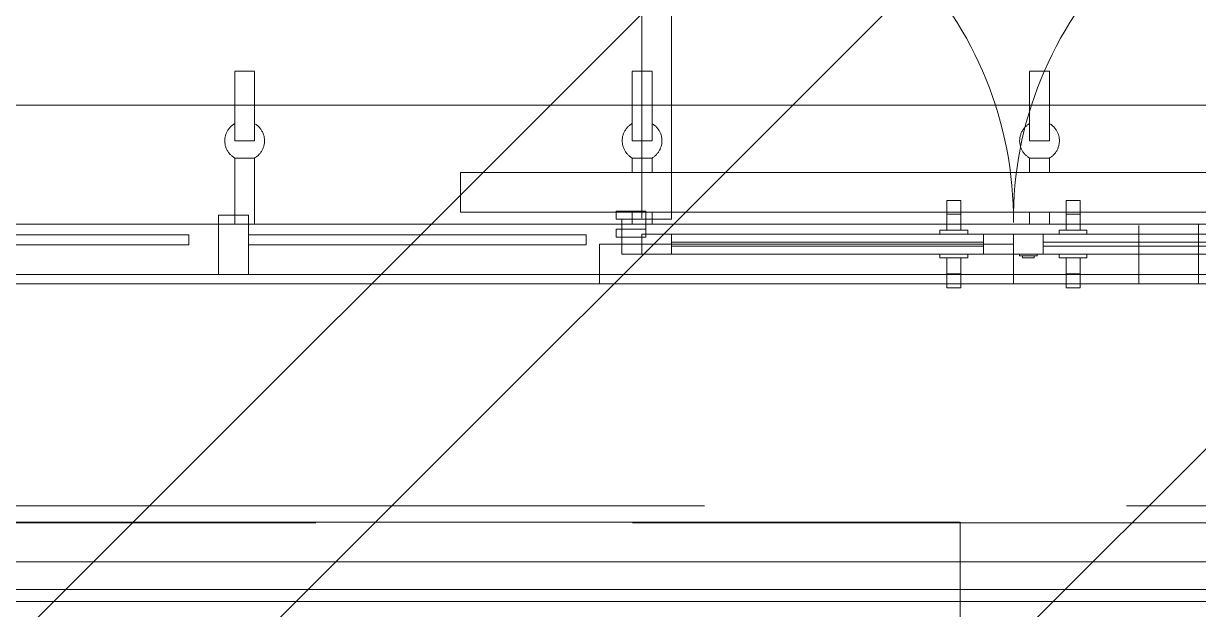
# Model space of a CAD drawing. Header units: millimetres. Extents: x -57519 to 497916, y -349472 to 446842.
# Drawn here: x 317496 to 320453, y 51187 to 52663 of the extents above; entities that cross this region are included whole.
import ezdxf

# ---------------------------------------------------------------- set-up
doc = ezdxf.new("R2010")
doc.units = ezdxf.units.MM
for name, color, linetype, lineweight in [('A-DETL-GENF', 92, 'Continuous', 5), ('A-DOOR', 31, 'Continuous', 5), ('A-DOOR-FRAM', 31, 'Continuous', 5), ('A-FLOR', 192, 'Continuous', 5), ('A-FLOR-PATT', 8, 'Continuous', 5), ('A-GENM', 13, 'Continuous', 5), ('A-GLAZ-CURT', 52, 'Continuous', 20), ('A-GLAZ-CWMG', 51, 'Continuous', 20), ('A-WALL', 113, 'Continuous', 20)]:
    doc.layers.add(name, color=color, linetype=linetype, lineweight=lineweight)

# ---------------------------------------------------------------- blocks, each defined once
blk = doc.blocks.new('DLN_Banner hook - DLN_Banner hook-V328-SITE COVERAGE')
at = {"layer": 'A-GENM'}
for p, q in [((-25, 0), (25, 0)), ((-6.5, 0), (-12.5, 0)), ((0, 0), (-6.5, 0)), ((6.5, 0), (0, 0)), ((12.5, 0), (6.5, 0)), ((-25, 0), (-25, -30)), ((25, -30), (25, 0)), ((-25, -130), (-25, -166.7)), ((25, -166.7), (25, -130)), ((-37.4, -176.8), (-38.7, -178.3)), ((-36, -175.3), (-37.4, -176.8)), ((-24.4, -166.7), (-25, -166.7)), ((-25, -166.7), (0, -166.7)), ((0, -166.7), (25, -166.7)), ((25, -166.7), (24.4, -166.7)), ((-45.9, -190.2), (-46.7, -192)), ((-45.1, -188.4), (-45.9, -190.2)), ((-44.2, -186.6), (-45.1, -188.4)), ((-43.2, -184.8), (-44.2, -186.6)), ((-42.2, -183.1), (-43.2, -184.8)), ((-25, -217.7), (-25, -210)), ((-25, -210), (25, -210)), ((-25, -247.6), (-25, -217.7)), ((25, -210), (25, -217.7)), ((25, -217.7), (25, -230.5)), ((25, -230.5), (25, -247.6)), ((-25, -267.7), (-25, -247.6)), ((25, -247.6), (25, -289.7)), ((28.2, -251.3), (29.9, -250.1)), ((29.9, -250.1), (31.4, -248.9)), ((31.4, -248.9), (33, -247.6)), ((33, -247.6), (34.4, -246.2)), ((34.4, -246.2), (35.9, -244.8)), ((35.9, -244.8), (37.2, -243.4)), ((39.8, -240.3), (41, -238.7)), ((41, -238.7), (42.1, -237)), ((-25, -289.7), (-25, -267.7)), ((-25, -312.2), (-25, -289.7)), ((25, -289.7), (25, -312.2)), ((-25, -333.7), (-25, -312.2)), ((25, -312.2), (25, -333.7)), ((-25, -352.8), (-25, -333.7)), ((-25, -368.3), (-25, -352.8)), ((25, -333.7), (25, -352.8)), ((25, -352.8), (25, -368.3)), ((-25, -379.2), (-25, -368.3)), ((-25, -384.9), (-25, -379.2)), ((25, -368.3), (25, -379.2)), ((25, -379.2), (25, -384.9)), ((-25, -384.9), (-25, -385.6)), ((-25, -385.6), (-25, -384.9)), ((-25, -385.6), (25, -385.6)), ((25, -384.9), (25, -384.9))]:
    blk.add_line(p, q, dxfattribs=at)
at = {"layer": 'A-GENM', "flags": 128}
for points in [[(-25, -166.7), (-26.7, -167.7), (-28.4, -168.8), (-30, -170), (-31.6, -171.2), (-33.1, -172.5), (-34.6, -173.9), (-36, -175.3)], [(45.8, -230), (46.6, -228.1), (47.3, -226.2), (47.9, -224.3), (48.4, -222.4), (48.9, -220.5), (49.3, -218.5), (49.6, -216.5), (49.8, -214.5), (49.9, -212.5), (50, -210.5), (50, -208.5), (49.9, -206.5), (49.7, -204.6), (49.4, -202.6), (49.1, -200.6), (48.7, -198.6), (48.2, -196.7), (47.6, -194.8), (47, -192.9), (46.3, -191), (45.5, -189.2), (44.6, -187.4), (43.7, -185.6), (42.6, -183.9), (41.6, -182.2), (40.4, -180.6), (39.2, -179), (37.9, -177.4), (36.6, -175.9), (35.2, -174.5), (33.8, -173.1), (32.3, -171.8), (30.7, -170.5), (29.1, -169.4), (27.5, -168.2), (25.8, -167.2), (25, -166.7)], [(-46.7, -192), (-47.3, -193.9), (-48, -195.8), (-48.5, -197.8), (-48.9, -199.7), (-49.3, -201.7), (-49.6, -203.7), (-49.8, -205.6), (-49.9, -207.6)], [(-38.7, -178.3), (-39.9, -179.9), (-41.1, -181.5), (-42.2, -183.1)], [(-49.9, -207.6), (-50, -209.6), (-50, -211.6)], [(-50, -211.6), (-49.9, -213.6), (-49.7, -215.6), (-49.4, -217.6), (-49.1, -219.6)], [(-49.1, -219.6), (-48.7, -221.5), (-48.2, -223.5), (-47.6, -225.4), (-46.9, -227.3), (-46.2, -229.1), (-45.4, -231), (-44.5, -232.8), (-43.6, -234.5), (-42.6, -236.3), (-41.5, -237.9), (-40.3, -239.6), (-39.1, -241.2), (-37.8, -242.7), (-36.5, -244.2), (-35.1, -245.6), (-33.6, -247)], [(42.1, -237), (43.1, -235.3), (44.1, -233.6)], [(44.1, -233.6), (45, -231.8), (45.8, -230)], [(-33.6, -247), (-32.1, -248.3), (-30.6, -249.6), (-29, -250.8), (-27.3, -251.9), (-25.6, -252.9)], [(24.8, -253.4), (26.6, -252.4), (28.2, -251.3)], [(37.2, -243.4), (38.5, -241.9), (39.8, -240.3)]]:
    blk.add_lwpolyline(points, dxfattribs=at)
blk = doc.blocks.new('DLN_Banner hook - DLN_Banner hook-V329-SITE COVERAGE')
at = {"layer": 'A-GENM'}
for p, q in [((-25, 0), (25, 0)), ((-6.5, 0), (-12.5, 0)), ((6.5, 0), (-6.5, 0)), ((12.5, 0), (6.5, 0)), ((-25, 0), (-25, -30)), ((25, -30), (25, 0)), ((-25, -130), (-25, -166.7)), ((25, -166.7), (25, -130)), ((-24.4, -166.7), (-25, -166.7)), ((-25, -166.7), (0, -166.7)), ((0, -166.7), (25, -166.7)), ((25, -166.7), (24.4, -166.7)), ((-25, -384.9), (-25, -210)), ((-25, -210), (25, -210)), ((25, -210), (25, -384.9)), ((-25, -385.6), (25, -385.6))]:
    blk.add_line(p, q, dxfattribs=at)
at = {"layer": 'A-GENM', "flags": 128}
for points in [[(-25, -166.7), (-26.7, -167.7), (-28.4, -168.8), (-30, -170), (-31.6, -171.2), (-33.1, -172.5), (-34.6, -173.9), (-36, -175.3), (-37.4, -176.8), (-38.7, -178.3), (-39.9, -179.9), (-41.1, -181.5), (-42.2, -183.1), (-43.2, -184.8), (-44.2, -186.6), (-45.1, -188.4), (-45.9, -190.2), (-46.7, -192), (-47.3, -193.9), (-48, -195.8), (-48.5, -197.8), (-48.9, -199.7), (-49.3, -201.7), (-49.6, -203.7), (-49.8, -205.6), (-49.9, -207.6), (-50, -209.6), (-50, -211.6), (-49.9, -213.6), (-49.7, -215.6), (-49.4, -217.6), (-49.1, -219.6), (-48.7, -221.5), (-48.2, -223.5), (-47.6, -225.4), (-46.9, -227.3), (-46.2, -229.1), (-45.4, -231), (-44.5, -232.8), (-43.6, -234.5), (-42.6, -236.3), (-41.5, -237.9), (-40.3, -239.6), (-39.1, -241.2), (-37.8, -242.7), (-36.5, -244.2), (-35.1, -245.6), (-33.6, -247), (-32.1, -248.3), (-30.6, -249.6), (-29, -250.8), (-27.3, -251.9), (-25.6, -252.9)], [(24.8, -253.4), (26.6, -252.4), (28.2, -251.3), (29.9, -250.1), (31.4, -248.9), (33, -247.6), (34.4, -246.2), (35.9, -244.8), (37.2, -243.4), (38.5, -241.9), (39.8, -240.3), (41, -238.7), (42.1, -237), (43.1, -235.3), (44.1, -233.6), (45, -231.8), (45.8, -230), (46.6, -228.1), (47.3, -226.2), (47.9, -224.3), (48.4, -222.4), (48.9, -220.5), (49.3, -218.5), (49.6, -216.5), (49.8, -214.5), (49.9, -212.5), (50, -210.5), (50, -208.5), (49.9, -206.5), (49.7, -204.6), (49.4, -202.6), (49.1, -200.6), (48.7, -198.6), (48.2, -196.7), (47.6, -194.8), (47, -192.9), (46.3, -191), (45.5, -189.2), (44.6, -187.4), (43.7, -185.6), (42.6, -183.9), (41.6, -182.2), (40.4, -180.6), (39.2, -179), (37.9, -177.4), (36.6, -175.9), (35.2, -174.5), (33.8, -173.1), (32.3, -171.8), (30.7, -170.5), (29.1, -169.4), (27.5, -168.2), (25.8, -167.2), (25, -166.7)]]:
    blk.add_lwpolyline(points, dxfattribs=at)
blk = doc.blocks.new('DLN_Banner hook - DLN_Banner hook-V330-SITE COVERAGE')
at = {"layer": 'A-GENM'}
for p, q in [((-25, 0), (25, 0)), ((-6.5, 0), (-12.5, 0)), ((6.5, 0), (-6.5, 0)), ((12.5, 0), (6.5, 0)), ((-25, 0), (-25, -166.7)), ((25, -166.7), (25, 0)), ((-24.4, -166.7), (-25, -166.7)), ((-25, -166.7), (0, -166.7)), ((0, -166.7), (25, -166.7)), ((25, -166.7), (24.4, -166.7)), ((-25, -384.9), (-25, -210)), ((-25, -210), (25, -210)), ((25, -210), (25, -384.9)), ((-25, -385.6), (25, -385.6))]:
    blk.add_line(p, q, dxfattribs=at)
at = {"layer": 'A-GENM', "flags": 128}
for points in [[(-25, -166.7), (-26.7, -167.7), (-28.4, -168.8), (-30, -170), (-31.6, -171.2), (-33.1, -172.5), (-34.6, -173.9), (-36, -175.3), (-37.4, -176.8), (-38.7, -178.3), (-39.9, -179.9), (-41.1, -181.5), (-42.2, -183.1), (-43.2, -184.8), (-44.2, -186.6), (-45.1, -188.4), (-45.9, -190.2), (-46.7, -192), (-47.3, -193.9), (-48, -195.8), (-48.5, -197.8), (-48.9, -199.7), (-49.3, -201.7), (-49.6, -203.7), (-49.8, -205.6), (-49.9, -207.6), (-50, -209.6), (-50, -211.6), (-49.9, -213.6), (-49.7, -215.6), (-49.4, -217.6), (-49.1, -219.6), (-48.7, -221.5), (-48.2, -223.5), (-47.6, -225.4), (-46.9, -227.3), (-46.2, -229.1), (-45.4, -231), (-44.5, -232.8), (-43.6, -234.5), (-42.6, -236.3), (-41.5, -237.9), (-40.3, -239.6), (-39.1, -241.2), (-37.8, -242.7), (-36.5, -244.2), (-35.1, -245.6), (-33.6, -247), (-32.1, -248.3), (-30.6, -249.6), (-29, -250.8), (-27.3, -251.9), (-25.6, -252.9)], [(24.8, -253.4), (26.6, -252.4), (28.2, -251.3), (29.9, -250.1), (31.4, -248.9), (33, -247.6), (34.4, -246.2), (35.9, -244.8), (37.2, -243.4), (38.5, -241.9), (39.8, -240.3), (41, -238.7), (42.1, -237), (43.1, -235.3), (44.1, -233.6), (45, -231.8), (45.8, -230), (46.6, -228.1), (47.3, -226.2), (47.9, -224.3), (48.4, -222.4), (48.9, -220.5), (49.3, -218.5), (49.6, -216.5), (49.8, -214.5), (49.9, -212.5), (50, -210.5), (50, -208.5), (49.9, -206.5), (49.7, -204.6), (49.4, -202.6), (49.1, -200.6), (48.7, -198.6), (48.2, -196.7), (47.6, -194.8), (47, -192.9), (46.3, -191), (45.5, -189.2), (44.6, -187.4), (43.7, -185.6), (42.6, -183.9), (41.6, -182.2), (40.4, -180.6), (39.2, -179), (37.9, -177.4), (36.6, -175.9), (35.2, -174.5), (33.8, -173.1), (32.3, -171.8), (30.7, -170.5), (29.1, -169.4), (27.5, -168.2), (25.8, -167.2), (25, -166.7)]]:
    blk.add_lwpolyline(points, dxfattribs=at)
blk = doc.blocks.new('System Panel - Glazed-11282542-SITE COVERAGE')
at = {"layer": 'A-GLAZ-CURT', "lineweight": 5}
for p, q in [((25.2, -50), (-31.5, -50)), ((-31.5, -50), (-31.5, -150)), ((1010.2, -50), (25.2, -50)), ((1010.2, -75), (1010.2, -50)), ((1010.2, -150), (1010.2, -75)), ((-31.5, -150), (842.7, -150)), ((842.7, -150), (876, -150)), ((877.7, -150), (1010.2, -150))]:
    blk.add_line(p, q, dxfattribs=at)
blk = doc.blocks.new('System Panel - DLN_Glazed - 25mm-6618259-SITE COVERAGE')
at = {"layer": 'A-GLAZ-CURT', "lineweight": 15}
for p, q in [((425, 0), (-425, 0)), ((-425, 0), (-425, -25)), ((-425, -25), (425, -25)), ((425, -25), (425, 0))]:
    blk.add_line(p, q, dxfattribs=at)
blk = doc.blocks.new('Rectangular Mullion - DLN_75 x 150mm _WD_-3694728-SITE COVERAGE')
at = {"layer": 'A-GLAZ-CWMG', "lineweight": 15}
for p, q in [((-75, 75), (0, 75)), ((-75, -75), (-75, 75)), ((0, 75), (0, -75)), ((0, -75), (-75, -75))]:
    blk.add_line(p, q, dxfattribs=at)
blk = doc.blocks.new('DLN-Double Door_X Corten - Double Glazing Door-1900 x 2800 _WH_-AUTO Corten-V565-SITE COVERAGE')
at = {"layer": 'A-DOOR'}
for p, q in [((-935, 947.5), (-860, 947.5)), ((-935, 32.5), (-935, 947.5)), ((-860, 947.5), (-860, 12.5)), ((860, 947.5), (860, 12.5)), ((935, 947.5), (860, 947.5)), ((935, 32.5), (935, 942.8)), ((-167.5, 60), (-132.5, 60)), ((-167.5, 60), (-167.5, 25)), ((-167.5, 60), (-132.5, 60)), ((-167.5, -15), (-167.5, 60)), ((-132.5, 60), (-132.5, -15)), ((-132.5, 60), (-132.5, 25)), ((132.5, 60), (167.5, 60)), ((132.5, 25), (132.5, 60)), ((132.5, -15), (132.5, 60)), ((132.5, 60), (167.5, 60)), ((167.5, 25), (167.5, 60)), ((167.5, 60), (167.5, -15)), ((-935, 15.2), (-935, 32.5)), ((935, 12.5), (935, 29.8)), ((-925, 12.5), (-935, 12.5)), ((-860, 12.5), (-925, 12.5)), ((-132.5, 25), (-167.5, 25)), ((-167.5, 25), (-167.5, -15)), ((-167.5, 25), (-167.5, -15)), ((-167.5, 25), (-167.5, -15)), ((-132.5, 25), (-167.5, 25)), ((-132.5, -15), (-132.5, 25)), ((-132.5, 25), (-132.5, -15)), ((-132.5, -15), (-132.5, 25)), ((132.5, 25), (132.5, -15)), ((167.5, 25), (132.5, 25)), ((132.5, -15), (132.5, 25)), ((167.5, 25), (132.5, 25)), ((132.5, 25), (132.5, -15)), ((167.5, -15), (167.5, 25)), ((167.5, -15), (167.5, 25)), ((167.5, -15), (167.5, 25)), ((860, 12.5), (925, 12.5)), ((925, 12.5), (935, 12.5)), ((-935, -25), (-925, -25)), ((-935, -75), (-935, -25)), ((-935, -25), (-860, -25)), ((-925, -25), (-185, -25)), ((-185, -25), (-860, -25)), ((-860, -45), (-860, -25)), ((-860, -25), (-860, -75)), ((-167.5, -15), (-185, -15)), ((-185, -15), (-115, -15)), ((-167.5, -15), (-185, -15)), ((-185, -15), (-167.5, -15)), ((-185, -15), (-185, -25)), ((-185, -15), (-185, -25)), ((-185, -15), (-185, -25)), ((-185, -15), (-185, -25)), ((-115, -25), (-185, -25)), ((-185, -25), (-115, -25)), ((-115, -25), (-185, -25)), ((-185, -25), (-115, -25)), ((-115, -25), (-185, -25)), ((-185, -25), (-115, -25)), ((-167.5, -15), (-132.5, -15)), ((-132.5, -15), (-167.5, -15)), ((-132.5, -15), (-167.5, -15)), ((-167.5, -15), (-132.5, -15)), ((-134.1, -15), (-167.5, -15)), ((-134.1, -15), (-167.5, -15)), ((-167.5, -15), (-134.1, -15)), ((-115, -15), (-132.5, -15)), ((-115, -15), (-132.5, -15)), ((-132.5, -15), (-115, -15)), ((-115, -25), (-115, -15)), ((-115, -15), (-115, -25)), ((-115, -25), (-115, -15)), ((-115, -15), (-115, -25)), ((-75, -25), (-115, -25)), ((-115, -25), (0, -25)), ((-75, -25), (-75, -45)), ((-75, -75), (-75, -25)), ((-75, -25), (0, -25)), ((0, -50), (0, -25)), ((0, -25), (0, -75)), ((115, -25), (0, -25)), ((0, -50), (0, -25)), ((75, -25), (0, -25)), ((0, -25), (0, -75)), ((75, -25), (115, -25)), ((75, -25), (75, -45)), ((75, -75), (75, -25)), ((115, -15), (185, -15)), ((132.5, -15), (115, -15)), ((115, -15), (132.5, -15)), ((132.5, -15), (115, -15)), ((115, -15), (115, -25)), ((115, -25), (115, -15)), ((115, -15), (115, -25)), ((115, -25), (115, -15)), ((115, -25), (185, -25)), ((185, -25), (115, -25)), ((115, -25), (185, -25)), ((185, -25), (115, -25)), ((185, -25), (115, -25)), ((115, -25), (185, -25)), ((132.5, -15), (167.5, -15)), ((167.5, -15), (132.5, -15)), ((167.5, -15), (132.5, -15)), ((132.5, -15), (167.5, -15)), ((167.5, -15), (132.5, -15)), ((132.5, -15), (167.5, -15)), ((167.5, -15), (132.5, -15)), ((185, -15), (167.5, -15)), ((167.5, -15), (185, -15)), ((185, -15), (167.5, -15)), ((185, -25), (185, -15)), ((185, -25), (185, -15)), ((185, -25), (185, -15)), ((185, -25), (185, -15)), ((925, -25), (185, -25)), ((185, -25), (860, -25)), ((860, -45), (860, -25)), ((935, -25), (860, -25)), ((860, -25), (860, -75)), ((935, -25), (925, -25)), ((935, -32.5), (935, -25)), ((935, -75), (935, -25)), ((-935, -50), (-935, -32.5)), ((-935, -75), (-935, -50)), ((-860, -45), (-75, -45)), ((-860, -45), (-75, -45)), ((-860, -55), (-860, -45)), ((-75, -55), (-860, -55)), ((-75, -55), (-860, -55)), ((-860, -75), (-860, -55)), ((-75, -45), (-75, -55)), ((-75, -55), (-75, -75)), ((0, -75), (0, -50)), ((0, -75), (0, -50)), ((75, -55), (75, -45)), ((860, -45), (75, -45)), ((860, -45), (75, -45)), ((75, -45), (75, -55)), ((75, -45), (75, -55)), ((75, -55), (860, -55)), ((75, -55), (860, -55)), ((75, -55), (75, -75)), ((860, -55), (860, -45)), ((860, -55), (860, -45)), ((860, -55), (860, -45)), ((860, -75), (860, -55)), ((935, -75), (935, -32.5)), ((-185, -75), (-935, -75)), ((-860, -75), (-935, -75)), ((-860, -75), (-185, -75)), ((-115, -75), (-185, -75)), ((-185, -75), (-115, -75)), ((-115, -75), (-185, -75)), ((-185, -75), (-115, -75)), ((-185, -75), (-185, -85)), ((-185, -75), (-185, -85)), ((-185, -75), (-185, -85)), ((-185, -75), (-185, -85)), ((-185, -75), (-115, -75)), ((-115, -75), (-185, -75)), ((-115, -85), (-185, -85)), ((-185, -85), (-167.5, -85)), ((-167.5, -85), (-185, -85)), ((-185, -85), (-167.5, -85)), ((-132.5, -85), (-167.5, -85)), ((-167.5, -85), (-167.5, -125)), ((-167.5, -85), (-167.5, -125)), ((-167.5, -85), (-167.5, -125)), ((-167.5, -85), (-132.5, -85)), ((-167.5, -85), (-132.5, -85)), ((-132.5, -85), (-167.5, -85)), ((-167.5, -160), (-167.5, -85)), ((-167.5, -85), (-134.1, -85)), ((-134.1, -85), (-167.5, -85)), ((-167.5, -85), (-134.1, -85)), ((-132.5, -125), (-132.5, -85)), ((-132.5, -85), (-132.5, -125)), ((-132.5, -85), (-132.5, -160)), ((-132.5, -125), (-132.5, -85)), ((-132.5, -85), (-115, -85)), ((-115, -85), (-132.5, -85)), ((-132.5, -85), (-115, -85)), ((-115, -85), (-115, -75)), ((-115, -75), (-115, -85)), ((-115, -85), (-115, -75)), ((-115, -75), (-115, -85)), ((-115, -75), (-75, -75)), ((0, -75), (-115, -75)), ((0, -75), (-75, -75)), ((0, -75), (15, -75)), ((0, -75), (75, -75)), ((60, -75), (15, -75)), ((15, -75), (60, -75)), ((15, -75), (15, -80)), ((15, -75), (15, -80)), ((15, -75), (60, -75)), ((60, -80), (15, -80)), ((15, -80), (60, -80)), ((22.5, -80), (22.5, -85)), ((22.5, -80), (52.5, -80)), ((52.5, -80), (22.5, -80)), ((22.5, -85), (52.5, -85)), ((52.5, -85), (22.5, -85)), ((52.5, -85), (52.5, -80)), ((60, -80), (60, -75)), ((60, -75), (60, -80)), ((60, -75), (115, -75)), ((115, -75), (75, -75)), ((115, -75), (185, -75)), ((185, -75), (115, -75)), ((115, -75), (185, -75)), ((185, -75), (115, -75)), ((115, -75), (115, -85)), ((115, -85), (115, -75)), ((115, -75), (115, -85)), ((115, -85), (115, -75)), ((115, -75), (185, -75)), ((185, -75), (115, -75)), ((115, -85), (132.5, -85)), ((185, -85), (115, -85)), ((115, -85), (132.5, -85)), ((132.5, -85), (115, -85)), ((167.5, -85), (132.5, -85)), ((132.5, -85), (132.5, -125)), ((132.5, -85), (167.5, -85)), ((132.5, -160), (132.5, -85)), ((132.5, -125), (132.5, -85)), ((132.5, -85), (132.5, -125)), ((132.5, -85), (167.5, -85)), ((167.5, -85), (132.5, -85)), ((132.5, -85), (167.5, -85)), ((132.5, -85), (167.5, -85)), ((167.5, -85), (132.5, -85)), ((167.5, -125), (167.5, -85)), ((167.5, -125), (167.5, -85)), ((167.5, -125), (167.5, -85)), ((167.5, -85), (167.5, -160)), ((167.5, -85), (185, -85)), ((167.5, -85), (185, -85)), ((185, -85), (167.5, -85)), ((185, -85), (185, -75)), ((185, -85), (185, -75)), ((185, -85), (185, -75)), ((185, -85), (185, -75)), ((185, -75), (935, -75)), ((860, -75), (185, -75)), ((860, -75), (935, -75)), ((-167.5, -125), (-132.5, -125)), ((-167.5, -125), (-167.5, -150)), ((-167.5, -125), (-132.5, -125)), ((-132.5, -125), (-132.5, -150)), ((132.5, -125), (167.5, -125)), ((132.5, -160), (132.5, -125)), ((132.5, -125), (167.5, -125)), ((167.5, -160), (167.5, -125)), ((-167.5, -150), (-167.5, -160)), ((-132.5, -160), (-167.5, -160)), ((-132.5, -160), (-167.5, -160)), ((-132.5, -150), (-132.5, -160)), ((167.5, -160), (132.5, -160)), ((167.5, -160), (132.5, -160))]:
    blk.add_line(p, q, dxfattribs=at)
for centre, start, end in [((-935, 12.5), 359.5, 90), ((935, 12.5), 90, 180.5)]:
    blk.add_arc(centre, 935, start, end, dxfattribs=at)
at = {"layer": 'A-DOOR-FRAM'}
for p, q in [((-925, 32.5), (-1000, 32.5)), ((-1000, 32.5), (-1000, 12.5)), ((-925, 32.5), (-1000, 32.5)), ((-1000, 12.5), (-1000, 32.5)), ((-925, 12.5), (-925, 32.5)), ((-925, 32.5), (-925, 12.5)), ((1000, 32.5), (925, 32.5)), ((925, 32.5), (925, 12.5)), ((925, 12.5), (925, 32.5)), ((925, 32.5), (1000, 32.5)), ((1000, 12.5), (1000, 32.5)), ((1000, 32.5), (1000, 25)), ((-1000, 12.5), (-925, 12.5)), ((-1000, 12.5), (-985, 12.5)), ((-985, 12.5), (-925, 12.5)), ((-985, 12.5), (-985, -75)), ((-925, 12.5), (-985, 12.5)), ((-985, 12.5), (-925, 12.5)), ((-985, -12.5), (-985, 12.5)), ((-925, -25), (-925, 12.5)), ((-925, 12.5), (-925, -12.5)), ((925, 12.5), (1000, 12.5)), ((985, 12.5), (925, 12.5)), ((985, 12.5), (925, 12.5)), ((925, 12.5), (925, -25)), ((925, -12.5), (925, 12.5)), ((925, 12.5), (985, 12.5)), ((985, -75), (985, 12.5)), ((985, 12.5), (985, -12.5)), ((1000, 12.5), (989.1, 12.5)), ((1000, 25), (1000, 12.5)), ((-925, -12.5), (-1000, -12.5)), ((-1000, -12.5), (-1000, -32.5)), ((-985, -12.5), (-1000, -12.5)), ((-1000, -32.5), (-1000, -12.5)), ((-925, -12.5), (-985, -12.5)), ((-985, -32.5), (-985, -16.5)), ((-935, -75), (-935, -25)), ((-935, -25), (-925, -25)), ((-925, -25), (-935, -25)), ((-925, -32.5), (-925, -12.5)), ((-925, -12.5), (-925, -32.5)), ((-925, -12.5), (-925, -25)), ((1000, -12.5), (925, -12.5)), ((925, -12.5), (925, -32.5)), ((925, -32.5), (925, -12.5)), ((925, -12.5), (985, -12.5)), ((925, -25), (925, -12.5)), ((925, -25), (935, -25)), ((935, -25), (925, -25)), ((935, -25), (935, -75)), ((935, -32.5), (935, -25)), ((985, -12.5), (985, -28.5)), ((989.1, -12.5), (1000, -12.5)), ((1000, -32.5), (1000, -12.5)), ((1000, -12.5), (1000, -32.5)), ((-1000, -32.5), (-925, -32.5)), ((-1000, -32.5), (-985, -32.5)), ((-985, -32.5), (-925, -32.5)), ((-985, -50), (-985, -32.5)), ((-985, -75), (-985, -50)), ((-935, -32.5), (-935, -50)), ((-935, -50), (-935, -75)), ((925, -32.5), (1000, -32.5)), ((985, -32.5), (925, -32.5)), ((935, -75), (935, -32.5)), ((985, -32.5), (985, -75)), ((1000, -32.5), (989.1, -32.5)), ((-985, -75), (-935, -75)), ((-935, -75), (-985, -75)), ((935, -75), (985, -75)), ((985, -75), (935, -75))]:
    blk.add_line(p, q, dxfattribs=at)

msp = doc.modelspace()

# ---------------------------------------------------------------- hatches: boundary and pattern name
at = {"layer": 'A-DETL-GENF'}
h = msp.add_hatch(dxfattribs=at)
h.set_pattern_fill('FP_40', color=250, style=0, pattern_type=2)
h.set_pattern_definition([(45, (248763.4, 0), (-1257.236, 1257.236), []), (45, (248763.4, 1905), (-1257.236, 1257.236), [])])
h.paths.add_polyline_path([(325750.1, -8642.5), (328562.7, -8642.5), (328562.7, 4657.5), (341312.7, 4657.5), (341312.7, 30557.5), (342712.7, 30557.5), (342712.7, 48907.7), (339962.7, 48907.7), (339962.7, 52157.5), (338962.7, 52157.5), (338962.7, 53757.5), (297512.7, 53757.5), (297512.7, 52247.5), (286277.7, 52247.5), (286277.7, 34407.5), (285902.7, 34407.5), (285902.7, 7407.5), (286277.7, 7407.5), (286277.7, -2267.5), (315555.2, -2267.5), (315555.2, -8642.5), (321257.1, -8642.5)], flags=0)
at = {"layer": 'A-FLOR-PATT'}
h = msp.add_hatch(dxfattribs=at)
h.set_pattern_fill('FP_4', color=256, style=0, pattern_type=2)
h.set_pattern_definition([(0, (248763.4, 0), (2337.5, 1062.5), [15937.5, -2125, 5312.5, -1062.5]), (0, (250176.6, 531.2), (-1062.5, 1413.125), [3187.5, -350.625, 6375, -796.875]), (0, (249294.7, 903.1), (5525, 711.875), [8500, -1487.5, 4250, -1062.5])])
h.paths.add_polyline_path([(312802.7, 51307.5), (323932.7, 51307.5), (323932.7, 52007.5), (323952.7, 52007.5), (323952.7, 52030.5), (312802.7, 52030.5), (312802.7, 51869.2)], flags=0)

# ---------------------------------------------------------------- linework, layer by layer
at = {"layer": 'A-FLOR'}
for p, q in [((311602.7, 52457.5), (324052.7, 52457.5)), ((311902.7, 52157.5), (320452.7, 52157.5)), ((317062.1, 52157.5), (317987.1, 52157.5)), ((318062.1, 52157.5), (319058.8, 52157.5)), ((319062.1, 52157.5), (319853, 52157.5)), ((319854.6, 52157.5), (320912.1, 52157.5)), ((320452.7, 52157.5), (320452.7, 52007.5)), ((327752.7, 52007.5), (312052.7, 52007.5)), ((317987.1, 52030.5), (317062.1, 52030.5)), ((319853, 52030.5), (318062.1, 52030.5)), ((323952.7, 52030.5), (319854.6, 52030.5)), ((319852.7, 51407.5), (312702.7, 51407.5)), ((319852.7, 51407.5), (319852.7, 48782.5)), ((312802.7, 51307.5), (323932.7, 51307.5))]:
    msp.add_line(p, q, dxfattribs=at)
at = {"layer": 'A-FLOR', "color": 10}
msp.add_line((320302.7, 52007.5), (320302.7, 52154.6), dxfattribs=at)
at = {"layer": 'A-WALL', "lineweight": 5}
for p, q in [((318595.7, 52287.5), (328595.7, 52287.5)), ((318595.7, 52287.5), (318595.7, 52187.5)), ((328595.7, 52187.5), (318595.7, 52187.5)), ((311902.7, 52157.5), (321028.6, 52157.5)), ((312052.7, 52157.5), (335202.7, 52157.5)), ((320452.7, 52157.5), (312052.7, 52157.5)), ((335052.7, 52007.5), (312052.7, 52007.5)), ((312052.7, 52007.5), (320452.7, 52007.5))]:
    msp.add_line(p, q, dxfattribs=at)
at = {"layer": 'A-WALL', "lineweight": 18}
for p, q in [((323932.7, 51237.5), (313202.7, 51237.5)), ((313202.7, 51207.5), (323932.7, 51207.5))]:
    msp.add_line(p, q, dxfattribs=at)

# ---------------------------------------------------------------- block references
at = {"layer": 'A-DOOR'}
msp.add_blockref('DLN-Double Door_X Corten - Double Glazing Door-1900 x 2800 _WH_-AUTO Corten-V565-SITE COVERAGE', (319987.1, 52157.5), dxfattribs=at)
at = {"layer": 'A-GENM', "rotation": 180}
for name, p in [('DLN_Banner hook - DLN_Banner hook-V330-SITE COVERAGE', (318052.7, 52157.5)), ('DLN_Banner hook - DLN_Banner hook-V329-SITE COVERAGE', (319052.7, 52157.5)), ('DLN_Banner hook - DLN_Banner hook-V328-SITE COVERAGE', (320052.7, 52157.5))]:
    msp.add_blockref(name, p, dxfattribs=at)
at = {"layer": 'A-GLAZ-CURT', "lineweight": 5, "rotation": 180}
for p in [(317487.1, 52105.5), (318487.1, 52105.5)]:
    msp.add_blockref('System Panel - DLN_Glazed - 25mm-6618259-SITE COVERAGE', p, dxfattribs=at)
at = {"layer": 'A-GLAZ-CURT', "lineweight": 5}
msp.add_blockref('System Panel - Glazed-11282542-SITE COVERAGE', (318977, 52157.5), dxfattribs=at)
at = {"layer": 'A-GLAZ-CWMG', "lineweight": 5, "extrusion": (0, 0, -1)}
msp.add_blockref('Rectangular Mullion - DLN_75 x 150mm _WD_-3694728-SITE COVERAGE', (-317987.1, 52105.5), dxfattribs=at)

doc.saveas('drawing.dxf')
